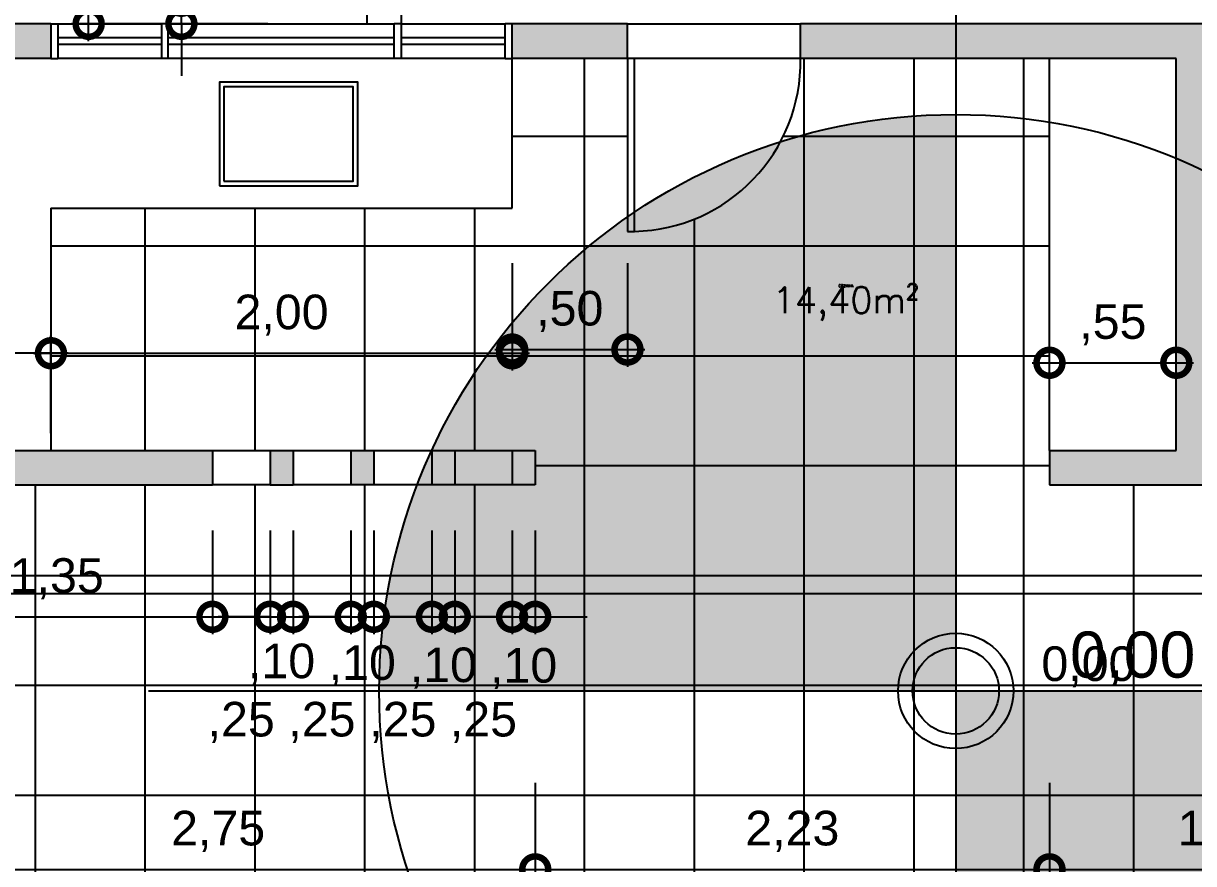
# Model space of a CAD drawing. Header units: metres. Extents: x 6220 to 6377, y 4091 to 4165.
# Drawn here: x 6224.14 to 6229.22, y 4126.87 to 4130.51 of the extents above; entities that cross this region are included whole.
import ezdxf

# ---------------------------------------------------------------- set-up
doc = ezdxf.new("R2010")
doc.units = ezdxf.units.M
doc.header["$LTSCALE"] = 0.05
for name, color, linetype in [('0 @ 0.075', 7, 'Continuous'), ('0 @ 0.1', 7, 'Continuous'), ('0 @ 1', 7, 'Continuous'), ('ALV_CT', 4, 'Continuous'), ('ALV_VS', 2, 'Continuous'), ('FINA', 1, 'Continuous'), ('LAYOUT FIXO', 9, 'Continuous'), ('MÉDIA', 2, 'Continuous'), ('SECÇÃO', 3, 'Continuous'), ('SIMB_01', 1, 'Continuous'), ('SIMB_C3', 253, 'Continuous'), ('TEXTO+COTAS', 8, 'Continuous')]:
    doc.layers.add(name, color=color, linetype=linetype)
doc.layers.add('COTA AZUL', color=5, linetype='Continuous', lineweight=25, true_color=0x0000ff)
doc.styles.add('arial', font='arial.ttf')
doc.styles.add('cota', font='arial.ttf')
doc.styles.add('TEXTO 1', font='romans.shx', dxfattribs={"height": 1.5})
doc.styles.add('TEXTO 2', font='romans.shx', dxfattribs={"height": 2})
doc.dimstyles.new('Info 01 - annot', dxfattribs={"dimtxt": 2, "dimasz": 3, "dimexe": 1, "dimexo": 1, "dimgap": 1, "dimtad": 1, "dimzin": 4, "dimtxsty": 'arial', "dimblk": 'DOTSMALL', "dimcen": 2, "dimdle": 1, "dimclrd": 256, "dimclre": 256, "dimclrt": 1, "dimazin": 2, "dimtfac": 0.09, "dimtmove": 2, "dimatfit": 2, "dimfxl": 5, "dimfxlon": 1, "dimtolj": 1, "dimtzin": 4, "dimlwd": -1, "dimarcsym": 1})

# ---------------------------------------------------------------- blocks, each defined once
blk = doc.blocks.new('_DotSmall')
at = {"color": 0, "linetype": 'ByBlock', "const_width": 0.5}
blk.add_lwpolyline([(-0.0625, 0, 1), (0.0625, 0, 1)], format="xyb", close=True, dxfattribs=at)
blk = doc.blocks.new('*D33')
at = {"layer": 'COTA AZUL', "lineweight": -2, "transparency": 16777216}
for p, q in [((6223.6103, 4128.7371), (6223.6103, 4129.1584)), ((6224.2603, 4128.7371), (6224.2603, 4129.1584))]:
    blk.add_line(p, q, dxfattribs=at)
at = {"layer": 'COTA AZUL', "transparency": 16777216}
blk.add_line((6224.3353, 4129.0834), (6223.5353, 4129.0834), dxfattribs=at)
at = {"layer": 'Defpoints', "color": 0, "transparency": 16777216}
for p in [(6223.6103, 4129.0834), (6223.6103, 4128.6621), (6224.2603, 4128.6621)]:
    blk.add_point(p, dxfattribs=at)
at = {"layer": 'COTA AZUL', "transparency": 16777216, "xscale": 0.225, "yscale": 0.225, "zscale": 0.225, "rotation": 180}
blk.add_blockref('_DotSmall', (6223.6103, 4129.0834), dxfattribs=at)
at = {"layer": 'COTA AZUL', "transparency": 16777216, "xscale": 0.225, "yscale": 0.225, "zscale": 0.225}
blk.add_blockref('_DotSmall', (6224.2603, 4129.0834), dxfattribs=at)
at = {"layer": 'COTA AZUL', "color": 1, "transparency": 16777216, "insert": (6223.9353, 4129.2486), "char_height": 0.15, "attachment_point": 5, "style": 'arial'}
blk.add_mtext('\\A1;,65', dxfattribs=at)
blk = doc.blocks.new('*D34')
at = {"layer": 'COTA AZUL', "lineweight": -2, "transparency": 16777216}
for p, q in [((6224.2603, 4129.4584), (6224.2603, 4129.0084)), ((6226.2603, 4129.4584), (6226.2603, 4129.0084))]:
    blk.add_line(p, q, dxfattribs=at)
at = {"layer": 'COTA AZUL', "transparency": 16777216}
blk.add_line((6224.1853, 4129.0834), (6226.3353, 4129.0834), dxfattribs=at)
at = {"layer": 'Defpoints', "color": 0, "transparency": 16777216}
for p in [(6224.2603, 4129.7121), (6226.2603, 4129.7121), (6226.2603, 4129.0834)]:
    blk.add_point(p, dxfattribs=at)
at = {"layer": 'COTA AZUL', "transparency": 16777216, "xscale": 0.225, "yscale": 0.225, "zscale": 0.225, "rotation": 180}
blk.add_blockref('_DotSmall', (6224.2603, 4129.0834), dxfattribs=at)
at = {"layer": 'COTA AZUL', "transparency": 16777216, "xscale": 0.225, "yscale": 0.225, "zscale": 0.225}
blk.add_blockref('_DotSmall', (6226.2603, 4129.0834), dxfattribs=at)
at = {"layer": 'COTA AZUL', "color": 1, "transparency": 16777216, "insert": (6225.2603, 4129.2486), "char_height": 0.15, "attachment_point": 5, "style": 'arial'}
blk.add_mtext('\\A1;2,00', dxfattribs=at)
blk = doc.blocks.new('*D35')
at = {"layer": 'COTA AZUL', "lineweight": -2, "transparency": 16777216}
for p, q in [((6226.2603, 4129.4744), (6226.2603, 4129.0244)), ((6226.7603, 4129.4744), (6226.7603, 4129.0244))]:
    blk.add_line(p, q, dxfattribs=at)
at = {"layer": 'COTA AZUL', "transparency": 16777216}
blk.add_line((6226.1853, 4129.0994), (6226.8353, 4129.0994), dxfattribs=at)
at = {"layer": 'Defpoints', "color": 0, "transparency": 16777216}
for p in [(6226.2603, 4130.3621), (6226.7603, 4130.3621), (6226.7603, 4129.0994)]:
    blk.add_point(p, dxfattribs=at)
at = {"layer": 'COTA AZUL', "transparency": 16777216, "xscale": 0.225, "yscale": 0.225, "zscale": 0.225, "rotation": 180}
blk.add_blockref('_DotSmall', (6226.2603, 4129.0994), dxfattribs=at)
at = {"layer": 'COTA AZUL', "transparency": 16777216, "xscale": 0.225, "yscale": 0.225, "zscale": 0.225}
blk.add_blockref('_DotSmall', (6226.7603, 4129.0994), dxfattribs=at)
at = {"layer": 'COTA AZUL', "color": 1, "transparency": 16777216, "insert": (6226.5103, 4129.2646), "char_height": 0.15, "attachment_point": 5, "style": 'arial'}
blk.add_mtext('\\A1;,50', dxfattribs=at)
blk = doc.blocks.new('*D36')
at = {"layer": 'COTA AZUL', "lineweight": -2, "transparency": 16777216}
for p, q in [((6228.5903, 4128.7371), (6228.5903, 4129.1171)), ((6229.1403, 4128.7371), (6229.1403, 4129.1171))]:
    blk.add_line(p, q, dxfattribs=at)
at = {"layer": 'COTA AZUL', "transparency": 16777216}
blk.add_line((6228.5153, 4129.0421), (6229.2153, 4129.0421), dxfattribs=at)
at = {"layer": 'Defpoints', "color": 0, "transparency": 16777216}
for p in [(6229.1403, 4129.0421), (6228.5903, 4128.6621), (6229.1403, 4128.6621)]:
    blk.add_point(p, dxfattribs=at)
at = {"layer": 'COTA AZUL', "transparency": 16777216, "xscale": 0.225, "yscale": 0.225, "zscale": 0.225, "rotation": 180}
blk.add_blockref('_DotSmall', (6228.5903, 4129.0421), dxfattribs=at)
at = {"layer": 'COTA AZUL', "transparency": 16777216, "xscale": 0.225, "yscale": 0.225, "zscale": 0.225}
blk.add_blockref('_DotSmall', (6229.1403, 4129.0421), dxfattribs=at)
at = {"layer": 'COTA AZUL', "color": 1, "transparency": 16777216, "insert": (6228.8653, 4129.207), "char_height": 0.15, "attachment_point": 5, "style": 'arial'}
blk.add_mtext('\\A1;,55', dxfattribs=at)
blk = doc.blocks.new('*D40')
at = {"layer": 'COTA AZUL', "lineweight": -2, "transparency": 16777216}
for p, q in [((6223.6103, 4130.9185), (6223.6103, 4131.3685)), ((6229.1403, 4130.9185), (6229.1403, 4131.3685))]:
    blk.add_line(p, q, dxfattribs=at)
at = {"layer": 'COTA AZUL', "transparency": 16777216}
blk.add_line((6223.5353, 4131.2935), (6229.2153, 4131.2935), dxfattribs=at)
at = {"layer": 'Defpoints', "color": 0, "transparency": 16777216}
for p in [(6229.1403, 4131.2935), (6223.6103, 4130.3621), (6229.1403, 4130.3621)]:
    blk.add_point(p, dxfattribs=at)
at = {"layer": 'COTA AZUL', "transparency": 16777216, "xscale": 0.225, "yscale": 0.225, "zscale": 0.225, "rotation": 180}
blk.add_blockref('_DotSmall', (6223.6103, 4131.2935), dxfattribs=at)
at = {"layer": 'COTA AZUL', "transparency": 16777216, "xscale": 0.225, "yscale": 0.225, "zscale": 0.225}
blk.add_blockref('_DotSmall', (6229.1403, 4131.2935), dxfattribs=at)
at = {"layer": 'COTA AZUL', "color": 1, "transparency": 16777216, "insert": (6226.3753, 4131.4586), "char_height": 0.15, "attachment_point": 5, "style": 'arial'}
blk.add_mtext('\\A1;5,53', dxfattribs=at)
blk = doc.blocks.new('*D41')
at = {"layer": 'COTA AZUL', "lineweight": -2, "transparency": 16777216}
for p, q in [((6223.4603, 4136.4806), (6223.4603, 4136.9306)), ((6233.9603, 4136.4806), (6233.9603, 4136.9306))]:
    blk.add_line(p, q, dxfattribs=at)
at = {"layer": 'COTA AZUL', "transparency": 16777216}
blk.add_line((6223.3853, 4136.8556), (6234.0353, 4136.8556), dxfattribs=at)
at = {"layer": 'Defpoints', "color": 0, "transparency": 16777216}
for p in [(6233.9603, 4136.8556), (6223.4603, 4130.5121), (6233.9603, 4126.9121)]:
    blk.add_point(p, dxfattribs=at)
at = {"layer": 'COTA AZUL', "transparency": 16777216, "xscale": 0.225, "yscale": 0.225, "zscale": 0.225, "rotation": 180}
blk.add_blockref('_DotSmall', (6223.4603, 4136.8556), dxfattribs=at)
at = {"layer": 'COTA AZUL', "transparency": 16777216, "xscale": 0.225, "yscale": 0.225, "zscale": 0.225}
blk.add_blockref('_DotSmall', (6233.9603, 4136.8556), dxfattribs=at)
at = {"layer": 'COTA AZUL', "color": 1, "transparency": 16777216, "insert": (6228.7103, 4137.0207), "char_height": 0.15, "attachment_point": 5, "style": 'arial'}
blk.add_mtext('\\A1;10,50', dxfattribs=at)
blk = doc.blocks.new('*D43')
at = {"layer": 'COTA AZUL', "lineweight": -2, "transparency": 16777216}
for p, q in [((6229.2903, 4130.9185), (6229.2903, 4131.3685)), ((6231.3603, 4130.9185), (6231.3603, 4131.3685))]:
    blk.add_line(p, q, dxfattribs=at)
at = {"layer": 'COTA AZUL', "transparency": 16777216}
blk.add_line((6229.2153, 4131.2935), (6231.4353, 4131.2935), dxfattribs=at)
at = {"layer": 'Defpoints', "color": 0, "transparency": 16777216}
for p in [(6231.3603, 4131.2935), (6229.2903, 4130.3621), (6231.3603, 4130.3621)]:
    blk.add_point(p, dxfattribs=at)
at = {"layer": 'COTA AZUL', "transparency": 16777216, "xscale": 0.225, "yscale": 0.225, "zscale": 0.225, "rotation": 180}
blk.add_blockref('_DotSmall', (6229.2903, 4131.2935), dxfattribs=at)
at = {"layer": 'COTA AZUL', "transparency": 16777216, "xscale": 0.225, "yscale": 0.225, "zscale": 0.225}
blk.add_blockref('_DotSmall', (6231.3603, 4131.2935), dxfattribs=at)
at = {"layer": 'COTA AZUL', "color": 1, "transparency": 16777216, "insert": (6230.3253, 4131.4586), "char_height": 0.15, "attachment_point": 5, "style": 'arial'}
blk.add_mtext('\\A1;2,07', dxfattribs=at)
blk = doc.blocks.new('*D47')
at = {"layer": 'COTA AZUL', "transparency": 16777216}
blk.add_line((6224.4238, 4130.4371), (6224.4238, 4135.3908), dxfattribs=at)
at = {"layer": 'COTA AZUL', "lineweight": -2, "transparency": 16777216}
for p, q in [((6224.7988, 4135.3158), (6224.3488, 4135.3158)), ((6224.7988, 4130.5121), (6224.3488, 4130.5121))]:
    blk.add_line(p, q, dxfattribs=at)
at = {"layer": 'Defpoints', "color": 0, "transparency": 16777216}
for p in [(6224.4238, 4135.3158), (6225.6603, 4135.3158), (6225.6303, 4130.5121)]:
    blk.add_point(p, dxfattribs=at)
at = {"layer": 'COTA AZUL', "transparency": 16777216, "xscale": 0.225, "yscale": 0.225, "zscale": 0.225}
for p, rotation in [((6224.4238, 4135.3158), 90), ((6224.4238, 4130.5121), 270)]:
    blk.add_blockref('_DotSmall', p, dxfattribs=dict(at, rotation=rotation))
at = {"layer": 'COTA AZUL', "color": 1, "transparency": 16777216, "insert": (6224.2587, 4132.9139), "char_height": 0.15, "attachment_point": 5, "rotation": 90, "style": 'arial'}
blk.add_mtext('\\A1;4,80', dxfattribs=at)
blk = doc.blocks.new('*D48')
at = {"layer": 'COTA AZUL', "transparency": 16777216}
for p, q in [((6224.8259, 4130.6121), (6224.8259, 4130.8371)), ((6224.8259, 4130.5121), (6224.8259, 4130.6121)), ((6224.8259, 4130.5121), (6224.8259, 4130.2871))]:
    blk.add_line(p, q, dxfattribs=at)
at = {"layer": 'COTA AZUL', "lineweight": -2, "transparency": 16777216}
for p, q in [((6225.2009, 4130.6121), (6224.7509, 4130.6121)), ((6225.2009, 4130.5121), (6224.7509, 4130.5121))]:
    blk.add_line(p, q, dxfattribs=at)
at = {"layer": 'Defpoints', "color": 0, "transparency": 16777216}
for p in [(6224.8259, 4130.6121), (6225.6303, 4130.6121), (6225.6303, 4130.5121)]:
    blk.add_point(p, dxfattribs=at)
at = {"layer": 'COTA AZUL', "transparency": 16777216, "xscale": 0.225, "yscale": 0.225, "zscale": 0.225}
for p, rotation in [((6224.8259, 4130.6121), 270), ((6224.8259, 4130.5121), 90)]:
    blk.add_blockref('_DotSmall', p, dxfattribs=dict(at, rotation=rotation))
at = {"layer": 'COTA AZUL', "color": 1, "transparency": 16777216, "insert": (6224.7063, 4130.7185), "char_height": 0.15, "attachment_point": 5, "rotation": 90, "style": 'arial'}
blk.add_mtext('\\A1;,10', dxfattribs=at)
blk = doc.blocks.new('*D55')
at = {"layer": 'COTA AZUL', "transparency": 16777216}
blk.add_line((6231.7045, 4133.8908), (6231.7045, 4130.4371), dxfattribs=at)
at = {"layer": 'COTA AZUL', "lineweight": -2, "transparency": 16777216}
for p, q in [((6231.3295, 4133.8158), (6231.7795, 4133.8158)), ((6231.3295, 4130.5121), (6231.7795, 4130.5121))]:
    blk.add_line(p, q, dxfattribs=at)
at = {"layer": 'Defpoints', "color": 0, "transparency": 16777216}
for p in [(6228.76, 4133.8158), (6228.7303, 4130.5121), (6231.7045, 4130.5121)]:
    blk.add_point(p, dxfattribs=at)
at = {"layer": 'COTA AZUL', "transparency": 16777216, "xscale": 0.225, "yscale": 0.225, "zscale": 0.225}
for p, rotation in [((6231.7045, 4133.8158), 90), ((6231.7045, 4130.5121), 270)]:
    blk.add_blockref('_DotSmall', p, dxfattribs=dict(at, rotation=rotation))
at = {"layer": 'COTA AZUL', "color": 1, "transparency": 16777216, "insert": (6231.5394, 4132.1639), "char_height": 0.15, "attachment_point": 5, "rotation": 90, "style": 'arial'}
blk.add_mtext('\\A1;3,30', dxfattribs=at)
blk = doc.blocks.new('*D68')
at = {"layer": 'COTA AZUL', "lineweight": -2, "transparency": 16777216}
for p, q in [((6223.6103, 4128.3153), (6223.6103, 4127.8653)), ((6224.9603, 4128.3153), (6224.9603, 4127.8653))]:
    blk.add_line(p, q, dxfattribs=at)
at = {"layer": 'COTA AZUL', "transparency": 16777216}
blk.add_line((6223.5353, 4127.9403), (6225.0353, 4127.9403), dxfattribs=at)
at = {"layer": 'Defpoints', "color": 0, "transparency": 16777216}
for p in [(6223.6103, 4128.5121), (6224.9603, 4128.5121), (6224.9603, 4127.9403)]:
    blk.add_point(p, dxfattribs=at)
at = {"layer": 'COTA AZUL', "transparency": 16777216, "xscale": 0.225, "yscale": 0.225, "zscale": 0.225, "rotation": 180}
blk.add_blockref('_DotSmall', (6223.6103, 4127.9403), dxfattribs=at)
at = {"layer": 'COTA AZUL', "transparency": 16777216, "xscale": 0.225, "yscale": 0.225, "zscale": 0.225}
blk.add_blockref('_DotSmall', (6224.9603, 4127.9403), dxfattribs=at)
at = {"layer": 'COTA AZUL', "color": 1, "transparency": 16777216, "insert": (6224.2853, 4128.1055), "char_height": 0.15, "attachment_point": 5, "style": 'arial'}
blk.add_mtext('\\A1;1,35', dxfattribs=at)
blk = doc.blocks.new('*D69')
at = {"layer": 'COTA AZUL', "lineweight": -2, "transparency": 16777216}
for p, q in [((6224.9603, 4128.3153), (6224.9603, 4127.8653)), ((6225.2103, 4128.3153), (6225.2103, 4127.8653))]:
    blk.add_line(p, q, dxfattribs=at)
at = {"layer": 'COTA AZUL', "transparency": 16777216}
blk.add_line((6224.8853, 4127.9403), (6225.2853, 4127.9403), dxfattribs=at)
at = {"layer": 'Defpoints', "color": 0, "transparency": 16777216}
for p in [(6224.9603, 4128.5121), (6225.2103, 4128.5121), (6225.2103, 4127.9403)]:
    blk.add_point(p, dxfattribs=at)
at = {"layer": 'COTA AZUL', "transparency": 16777216, "xscale": 0.225, "yscale": 0.225, "zscale": 0.225, "rotation": 180}
blk.add_blockref('_DotSmall', (6224.9603, 4127.9403), dxfattribs=at)
at = {"layer": 'COTA AZUL', "transparency": 16777216, "xscale": 0.225, "yscale": 0.225, "zscale": 0.225}
blk.add_blockref('_DotSmall', (6225.2103, 4127.9403), dxfattribs=at)
at = {"layer": 'COTA AZUL', "color": 1, "transparency": 16777216, "insert": (6225.0853, 4127.4824), "char_height": 0.15, "attachment_point": 5, "style": 'arial'}
blk.add_mtext('\\A1;,25', dxfattribs=at)
blk = doc.blocks.new('*D70')
at = {"layer": 'COTA AZUL', "lineweight": -2, "transparency": 16777216}
for p, q in [((6225.2103, 4128.3153), (6225.2103, 4127.8653)), ((6225.3103, 4128.3153), (6225.3103, 4127.8653))]:
    blk.add_line(p, q, dxfattribs=at)
at = {"layer": 'COTA AZUL', "transparency": 16777216}
for p, q in [((6225.2103, 4127.9403), (6224.9853, 4127.9403)), ((6225.2103, 4127.9403), (6225.3103, 4127.9403)), ((6225.3103, 4127.9403), (6225.5353, 4127.9403))]:
    blk.add_line(p, q, dxfattribs=at)
at = {"layer": 'Defpoints', "color": 0, "transparency": 16777216}
for p in [(6225.2103, 4128.5121), (6225.3103, 4128.5121), (6225.3103, 4127.9403)]:
    blk.add_point(p, dxfattribs=at)
at = {"layer": 'COTA AZUL', "transparency": 16777216, "xscale": 0.225, "yscale": 0.225, "zscale": 0.225}
blk.add_blockref('_DotSmall', (6225.2103, 4127.9403), dxfattribs=at)
at = {"layer": 'COTA AZUL', "transparency": 16777216, "xscale": 0.225, "yscale": 0.225, "zscale": 0.225, "rotation": 180}
blk.add_blockref('_DotSmall', (6225.3103, 4127.9403), dxfattribs=at)
at = {"layer": 'COTA AZUL', "color": 1, "transparency": 16777216, "insert": (6225.2603, 4127.735), "char_height": 0.15, "attachment_point": 5, "style": 'arial'}
blk.add_mtext('\\A1;,10', dxfattribs=at)
blk = doc.blocks.new('*D71')
at = {"layer": 'COTA AZUL', "lineweight": -2, "transparency": 16777216}
for p, q in [((6225.3103, 4128.3153), (6225.3103, 4127.8653)), ((6225.5603, 4128.3153), (6225.5603, 4127.8653))]:
    blk.add_line(p, q, dxfattribs=at)
at = {"layer": 'COTA AZUL', "transparency": 16777216}
blk.add_line((6225.2353, 4127.9403), (6225.6353, 4127.9403), dxfattribs=at)
at = {"layer": 'Defpoints', "color": 0, "transparency": 16777216}
for p in [(6225.3103, 4128.5121), (6225.5603, 4128.5121), (6225.5603, 4127.9403)]:
    blk.add_point(p, dxfattribs=at)
at = {"layer": 'COTA AZUL', "transparency": 16777216, "xscale": 0.225, "yscale": 0.225, "zscale": 0.225, "rotation": 180}
blk.add_blockref('_DotSmall', (6225.3103, 4127.9403), dxfattribs=at)
at = {"layer": 'COTA AZUL', "transparency": 16777216, "xscale": 0.225, "yscale": 0.225, "zscale": 0.225}
blk.add_blockref('_DotSmall', (6225.5603, 4127.9403), dxfattribs=at)
at = {"layer": 'COTA AZUL', "color": 1, "transparency": 16777216, "insert": (6225.4353, 4127.4824), "char_height": 0.15, "attachment_point": 5, "style": 'arial'}
blk.add_mtext('\\A1;,25', dxfattribs=at)
blk = doc.blocks.new('*D72')
at = {"layer": 'COTA AZUL', "lineweight": -2, "transparency": 16777216}
for p, q in [((6225.5603, 4128.3153), (6225.5603, 4127.8653)), ((6225.6603, 4128.3153), (6225.6603, 4127.8653))]:
    blk.add_line(p, q, dxfattribs=at)
at = {"layer": 'COTA AZUL', "transparency": 16777216}
for p, q in [((6225.5603, 4127.9403), (6225.3353, 4127.9403)), ((6225.5603, 4127.9403), (6225.6603, 4127.9403)), ((6225.6603, 4127.9403), (6225.8853, 4127.9403))]:
    blk.add_line(p, q, dxfattribs=at)
at = {"layer": 'Defpoints', "color": 0, "transparency": 16777216}
for p in [(6225.5603, 4128.5121), (6225.6603, 4128.5121), (6225.6603, 4127.9403)]:
    blk.add_point(p, dxfattribs=at)
at = {"layer": 'COTA AZUL', "transparency": 16777216, "xscale": 0.225, "yscale": 0.225, "zscale": 0.225}
blk.add_blockref('_DotSmall', (6225.5603, 4127.9403), dxfattribs=at)
at = {"layer": 'COTA AZUL', "transparency": 16777216, "xscale": 0.225, "yscale": 0.225, "zscale": 0.225, "rotation": 180}
blk.add_blockref('_DotSmall', (6225.6603, 4127.9403), dxfattribs=at)
at = {"layer": 'COTA AZUL', "color": 1, "transparency": 16777216, "insert": (6225.6103, 4127.7278), "char_height": 0.15, "attachment_point": 5, "style": 'arial'}
blk.add_mtext('\\A1;,10', dxfattribs=at)
blk = doc.blocks.new('*D73')
at = {"layer": 'COTA AZUL', "lineweight": -2, "transparency": 16777216}
for p, q in [((6225.6603, 4128.3153), (6225.6603, 4127.8653)), ((6225.9122, 4128.3153), (6225.9122, 4127.8653))]:
    blk.add_line(p, q, dxfattribs=at)
at = {"layer": 'COTA AZUL', "transparency": 16777216}
blk.add_line((6225.5853, 4127.9403), (6225.9872, 4127.9403), dxfattribs=at)
at = {"layer": 'Defpoints', "color": 0, "transparency": 16777216}
for p in [(6225.6603, 4128.5121), (6225.9122, 4128.5121), (6225.9122, 4127.9403)]:
    blk.add_point(p, dxfattribs=at)
at = {"layer": 'COTA AZUL', "transparency": 16777216, "xscale": 0.225, "yscale": 0.225, "zscale": 0.225, "rotation": 180}
blk.add_blockref('_DotSmall', (6225.6603, 4127.9403), dxfattribs=at)
at = {"layer": 'COTA AZUL', "transparency": 16777216, "xscale": 0.225, "yscale": 0.225, "zscale": 0.225}
blk.add_blockref('_DotSmall', (6225.9122, 4127.9403), dxfattribs=at)
at = {"layer": 'COTA AZUL', "color": 1, "transparency": 16777216, "insert": (6225.7863, 4127.4824), "char_height": 0.15, "attachment_point": 5, "style": 'arial'}
blk.add_mtext('\\A1;,25', dxfattribs=at)
blk = doc.blocks.new('*D74')
at = {"layer": 'COTA AZUL', "lineweight": -2, "transparency": 16777216}
for p, q in [((6225.9122, 4128.3153), (6225.9122, 4127.8653)), ((6226.0115, 4128.3153), (6226.0115, 4127.8653))]:
    blk.add_line(p, q, dxfattribs=at)
at = {"layer": 'COTA AZUL', "transparency": 16777216}
for p, q in [((6225.9122, 4127.9403), (6225.6872, 4127.9403)), ((6225.9122, 4127.9403), (6226.0115, 4127.9403)), ((6226.0115, 4127.9403), (6226.2365, 4127.9403))]:
    blk.add_line(p, q, dxfattribs=at)
at = {"layer": 'Defpoints', "color": 0, "transparency": 16777216}
for p in [(6225.9122, 4128.5121), (6226.0115, 4128.5121), (6226.0115, 4127.9403)]:
    blk.add_point(p, dxfattribs=at)
at = {"layer": 'COTA AZUL', "transparency": 16777216, "xscale": 0.225, "yscale": 0.225, "zscale": 0.225}
blk.add_blockref('_DotSmall', (6225.9122, 4127.9403), dxfattribs=at)
at = {"layer": 'COTA AZUL', "transparency": 16777216, "xscale": 0.225, "yscale": 0.225, "zscale": 0.225, "rotation": 180}
blk.add_blockref('_DotSmall', (6226.0115, 4127.9403), dxfattribs=at)
at = {"layer": 'COTA AZUL', "color": 1, "transparency": 16777216, "insert": (6225.9619, 4127.7182), "char_height": 0.15, "attachment_point": 5, "style": 'arial'}
blk.add_mtext('\\A1;,10', dxfattribs=at)
blk = doc.blocks.new('*D75')
at = {"layer": 'COTA AZUL', "lineweight": -2, "transparency": 16777216}
for p, q in [((6226.0115, 4128.3153), (6226.0115, 4127.8653)), ((6226.2598, 4128.3153), (6226.2598, 4127.8653))]:
    blk.add_line(p, q, dxfattribs=at)
at = {"layer": 'COTA AZUL', "transparency": 16777216}
blk.add_line((6225.9365, 4127.9403), (6226.3348, 4127.9403), dxfattribs=at)
at = {"layer": 'Defpoints', "color": 0, "transparency": 16777216}
for p in [(6226.0115, 4128.5121), (6226.2598, 4128.5121), (6226.2598, 4127.9403)]:
    blk.add_point(p, dxfattribs=at)
at = {"layer": 'COTA AZUL', "transparency": 16777216, "xscale": 0.225, "yscale": 0.225, "zscale": 0.225, "rotation": 180}
blk.add_blockref('_DotSmall', (6226.0115, 4127.9403), dxfattribs=at)
at = {"layer": 'COTA AZUL', "transparency": 16777216, "xscale": 0.225, "yscale": 0.225, "zscale": 0.225}
blk.add_blockref('_DotSmall', (6226.2598, 4127.9403), dxfattribs=at)
at = {"layer": 'COTA AZUL', "color": 1, "transparency": 16777216, "insert": (6226.1357, 4127.4824), "char_height": 0.15, "attachment_point": 5, "style": 'arial'}
blk.add_mtext('\\A1;,25', dxfattribs=at)
blk = doc.blocks.new('*D76')
at = {"layer": 'COTA AZUL', "lineweight": -2, "transparency": 16777216}
for p, q in [((6226.2598, 4128.3153), (6226.2598, 4127.8653)), ((6226.3603, 4128.3153), (6226.3603, 4127.8653))]:
    blk.add_line(p, q, dxfattribs=at)
at = {"layer": 'COTA AZUL', "transparency": 16777216}
for p, q in [((6226.2598, 4127.9403), (6226.0348, 4127.9403)), ((6226.2598, 4127.9403), (6226.3603, 4127.9403)), ((6226.3603, 4127.9403), (6226.5853, 4127.9403))]:
    blk.add_line(p, q, dxfattribs=at)
at = {"layer": 'Defpoints', "color": 0, "transparency": 16777216}
for p in [(6226.2598, 4128.5121), (6226.3603, 4128.5121), (6226.3603, 4127.9403)]:
    blk.add_point(p, dxfattribs=at)
at = {"layer": 'COTA AZUL', "transparency": 16777216, "xscale": 0.225, "yscale": 0.225, "zscale": 0.225}
blk.add_blockref('_DotSmall', (6226.2598, 4127.9403), dxfattribs=at)
at = {"layer": 'COTA AZUL', "transparency": 16777216, "xscale": 0.225, "yscale": 0.225, "zscale": 0.225, "rotation": 180}
blk.add_blockref('_DotSmall', (6226.3603, 4127.9403), dxfattribs=at)
at = {"layer": 'COTA AZUL', "color": 1, "transparency": 16777216, "insert": (6226.31, 4127.7158), "char_height": 0.15, "attachment_point": 5, "style": 'arial'}
blk.add_mtext('\\A1;,10', dxfattribs=at)
blk = doc.blocks.new('*D77')
at = {"layer": 'COTA AZUL', "lineweight": -2, "transparency": 16777216}
for p, q in [((6223.6103, 4127.2198), (6223.6103, 4126.7698)), ((6226.3603, 4127.2198), (6226.3603, 4126.7698))]:
    blk.add_line(p, q, dxfattribs=at)
at = {"layer": 'COTA AZUL', "transparency": 16777216}
blk.add_line((6223.5353, 4126.8448), (6226.4353, 4126.8448), dxfattribs=at)
at = {"layer": 'Defpoints', "color": 0, "transparency": 16777216}
for p in [(6223.6103, 4128.5121), (6226.3603, 4128.5121), (6226.3603, 4126.8448)]:
    blk.add_point(p, dxfattribs=at)
at = {"layer": 'COTA AZUL', "transparency": 16777216, "xscale": 0.225, "yscale": 0.225, "zscale": 0.225, "rotation": 180}
blk.add_blockref('_DotSmall', (6223.6103, 4126.8448), dxfattribs=at)
at = {"layer": 'COTA AZUL', "transparency": 16777216, "xscale": 0.225, "yscale": 0.225, "zscale": 0.225}
blk.add_blockref('_DotSmall', (6226.3603, 4126.8448), dxfattribs=at)
at = {"layer": 'COTA AZUL', "color": 1, "transparency": 16777216, "insert": (6224.9853, 4127.0099), "char_height": 0.15, "attachment_point": 5, "style": 'arial'}
blk.add_mtext('\\A1;2,75', dxfattribs=at)
blk = doc.blocks.new('*D78')
at = {"layer": 'COTA AZUL', "lineweight": -2, "transparency": 16777216}
for p, q in [((6226.3603, 4127.2198), (6226.3603, 4126.7698)), ((6228.5903, 4127.2198), (6228.5903, 4126.7698))]:
    blk.add_line(p, q, dxfattribs=at)
at = {"layer": 'COTA AZUL', "transparency": 16777216}
blk.add_line((6226.2853, 4126.8448), (6228.6653, 4126.8448), dxfattribs=at)
at = {"layer": 'Defpoints', "color": 0, "transparency": 16777216}
for p in [(6226.3603, 4128.5121), (6228.5903, 4128.5121), (6228.5903, 4126.8448)]:
    blk.add_point(p, dxfattribs=at)
at = {"layer": 'COTA AZUL', "transparency": 16777216, "xscale": 0.225, "yscale": 0.225, "zscale": 0.225, "rotation": 180}
blk.add_blockref('_DotSmall', (6226.3603, 4126.8448), dxfattribs=at)
at = {"layer": 'COTA AZUL', "transparency": 16777216, "xscale": 0.225, "yscale": 0.225, "zscale": 0.225}
blk.add_blockref('_DotSmall', (6228.5903, 4126.8448), dxfattribs=at)
at = {"layer": 'COTA AZUL', "color": 1, "transparency": 16777216, "insert": (6227.4753, 4127.0099), "char_height": 0.15, "attachment_point": 5, "style": 'arial'}
blk.add_mtext('\\A1;2,23', dxfattribs=at)
blk = doc.blocks.new('*D79')
at = {"layer": 'COTA AZUL', "lineweight": -2, "transparency": 16777216}
for p, q in [((6228.5903, 4127.2198), (6228.5903, 4126.7698)), ((6230.1103, 4127.2198), (6230.1103, 4126.7698))]:
    blk.add_line(p, q, dxfattribs=at)
at = {"layer": 'COTA AZUL', "transparency": 16777216}
blk.add_line((6228.5153, 4126.8448), (6230.1853, 4126.8448), dxfattribs=at)
at = {"layer": 'Defpoints', "color": 0, "transparency": 16777216}
for p in [(6228.5903, 4128.5121), (6230.1103, 4128.5121), (6230.1103, 4126.8448)]:
    blk.add_point(p, dxfattribs=at)
at = {"layer": 'COTA AZUL', "transparency": 16777216, "xscale": 0.225, "yscale": 0.225, "zscale": 0.225, "rotation": 180}
blk.add_blockref('_DotSmall', (6228.5903, 4126.8448), dxfattribs=at)
at = {"layer": 'COTA AZUL', "transparency": 16777216, "xscale": 0.225, "yscale": 0.225, "zscale": 0.225}
blk.add_blockref('_DotSmall', (6230.1103, 4126.8448), dxfattribs=at)
at = {"layer": 'COTA AZUL', "color": 1, "transparency": 16777216, "insert": (6229.3503, 4127.0099), "char_height": 0.15, "attachment_point": 5, "style": 'arial'}
blk.add_mtext('\\A1;1,52', dxfattribs=at)
blk = doc.blocks.new('*U160')
at = {"layer": 'SIMB_C3', "transparency": 33554587}
h = blk.add_hatch(color=256, dxfattribs=at)
h.dxf.hatch_style = 1
h.paths.add_polyline_path([(0, 2.5, 0.414214), (-2.5, 0), (0, 0)])
h.paths.add_polyline_path([(2.5, 0), (0, 0), (0, -2.5, 0.414214)])
at = {"layer": 'SIMB_01'}
for p, q in [((0, 3.5), (0, -3.5)), ((-3.5, 0), (12.1125, 0))]:
    blk.add_line(p, q, dxfattribs=at)
blk.add_circle((0, 0), 2.5, dxfattribs=at)
at = {"layer": 'SIMB_01', "style": 'cota'}
blk.add_attdef('00,00', (4.9551, 0.5764), '', height=2, dxfattribs=at)
blk = doc.blocks.new('*U427')
at = {"layer": '0 @ 0.075', "xscale": 0.075, "yscale": 0.075, "zscale": 0.075}
blk.add_blockref('*U160', (6228.1837, 4127.6188), dxfattribs=at).add_auto_attribs({'00,00': '0,00'})
at = {"layer": '0 @ 0.1', "xscale": 0.1, "yscale": 0.1, "zscale": 0.1}
blk.add_blockref('*U160', (6228.1837, 4127.6188), dxfattribs=at).add_auto_attribs({'00,00': '0,00'})
at = {"layer": '0 @ 1'}
blk.add_blockref('*U160', (6228.1837, 4127.6188), dxfattribs=at)

msp = doc.modelspace()

# ---------------------------------------------------------------- hatches: boundary and pattern name
at = {"layer": 'TEXTO+COTAS', "transparency": 33554587}
h = msp.add_hatch(color=256, dxfattribs=at)
h.dxf.hatch_style = 1
h.paths.add_polyline_path([(6233.9603, 4130.5121), (6227.5103, 4130.5121), (6227.5103, 4130.3621), (6229.1403, 4130.3621), (6229.1403, 4128.6621), (6228.5903, 4128.6621), (6228.5903, 4128.5121), (6230.1103, 4128.5121), (6230.1103, 4128.6621), (6229.2903, 4128.6621), (6229.2903, 4130.3621), (6230.8603, 4130.3621), (6231.3603, 4130.3621), (6231.3603, 4130.1621), (6231.4203, 4130.1621), (6231.4203, 4129.4621), (6231.5103, 4129.4621), (6231.5103, 4130.3621), (6233.8103, 4130.3621), (6233.8103, 4128.6621), (6233.0103, 4128.6621), (6233.0103, 4128.6021), (6232.7603, 4128.6021), (6232.3103, 4128.6021), (6232.3103, 4128.5121), (6233.8103, 4128.5121), (6233.8103, 4125.2621), (6231.0103, 4125.2621), (6231.0103, 4127.8121), (6230.8603, 4127.8121), (6230.8603, 4125.2621), (6230.7603, 4125.2621), (6230.7603, 4125.1121), (6233.9603, 4125.1121)])
h.paths.add_polyline_path([(6233.8703, 4129.3121), (6233.8703, 4129.8621), (6233.9003, 4129.8621), (6233.9003, 4129.3121)], flags=16)
h.paths.add_polyline_path([(6224.2603, 4130.5121), (6223.4603, 4130.5121), (6223.4603, 4127.6621), (6223.6103, 4127.6621), (6223.6103, 4128.5121), (6224.9603, 4128.5121), (6224.9603, 4128.6621), (6223.6103, 4128.6621), (6223.6103, 4130.3621), (6224.2603, 4130.3621)])
h.paths.add_polyline_path([(6226.7603, 4130.5121), (6226.2603, 4130.5121), (6226.2603, 4130.3621), (6226.7603, 4130.3621)])
h.paths.add_polyline_path([(6223.6103, 4126.1621), (6223.4603, 4126.1621), (6223.4603, 4125.1121), (6225.5503, 4125.1121), (6225.5503, 4125.2621), (6225.5503, 4126.1621), (6225.4003, 4126.1621), (6225.4003, 4125.2621), (6223.6103, 4125.2621)])
h = msp.add_hatch(color=256, dxfattribs=at)
h.dxf.hatch_style = 1
h.paths.add_polyline_path([(6224.2603, 4130.5121), (6223.4603, 4130.5121), (6223.4603, 4127.6621), (6223.6103, 4127.6621), (6223.6103, 4128.5121), (6224.9603, 4128.5121), (6224.9603, 4128.6621), (6223.6103, 4128.6621), (6223.6103, 4130.3621), (6224.2603, 4130.3621)])
h.paths.add_polyline_path([(6226.7603, 4130.5121), (6226.2603, 4130.5121), (6226.2603, 4130.3621), (6226.7603, 4130.3621)])
h.paths.add_polyline_path([(6225.5503, 4125.2621), (6225.5503, 4126.1621), (6225.4003, 4126.1621), (6225.4003, 4125.2621), (6223.6103, 4125.2621), (6223.6103, 4126.1621), (6223.4603, 4126.1621), (6223.4603, 4125.1121), (6225.5503, 4125.1121)])
h.paths.add_polyline_path([(6229.9603, 4125.2621), (6228.8103, 4125.2621), (6228.8103, 4125.1121), (6229.9603, 4125.1121)])
h.paths.add_polyline_path([(6231.6103, 4128.6621), (6231.5103, 4128.6621), (6231.5103, 4128.7621), (6231.3603, 4128.7621), (6231.3603, 4128.6621), (6230.8603, 4128.6621), (6230.7603, 4128.6621), (6230.7603, 4128.5121), (6230.8603, 4128.5121), (6230.8603, 4128.4121), (6231.0103, 4128.4121), (6231.0103, 4128.5121), (6231.6103, 4128.5121)], flags=17)
h.paths.add_polyline_path([(6233.8103, 4128.4121), (6233.9603, 4128.4121), (6233.9603, 4130.5121), (6227.5103, 4130.5121), (6227.5103, 4130.3621), (6229.1403, 4130.3621), (6229.1403, 4128.6621), (6228.5903, 4128.6621), (6228.5903, 4128.5121), (6230.1103, 4128.5121), (6230.1103, 4128.6621), (6229.2903, 4128.6621), (6229.2903, 4130.3621), (6230.8603, 4130.3621), (6231.3603, 4130.3621), (6231.3603, 4130.1621), (6231.4203, 4130.1621), (6231.4203, 4129.4621), (6231.5103, 4129.4621), (6231.5103, 4130.3621), (6233.8103, 4130.3621), (6233.8103, 4128.6621), (6233.0103, 4128.6621), (6233.0103, 4128.6021), (6232.7603, 4128.6021), (6232.3103, 4128.6021), (6232.3103, 4128.5121), (6233.8103, 4128.5121)])
at = {"layer": 'TEXTO+COTAS', "transparency": 33554513}
h = msp.add_hatch(dxfattribs=at)
h.set_pattern_fill('NET', color=256, scale=0.15)
h.set_pattern_definition([(0, (6230.86027, 4125.2621), (0, 0.47625), []), (90, (6230.86027, 4125.2621), (-0.47625, 3e-17), [])])
h.paths.add_polyline_path([(6226.3603, 4128.5121), (6226.2598, 4128.5121), (6226.0115, 4128.5121), (6225.9122, 4128.5121), (6225.6603, 4128.5121), (6225.5603, 4128.5121), (6225.3103, 4128.5121), (6225.2103, 4128.5121), (6224.9603, 4128.5121), (6223.6103, 4128.5121), (6223.6103, 4127.6621), (6223.6103, 4127.6321), (6223.6103, 4127.1821), (6223.6103, 4127.1521), (6223.6103, 4126.1921), (6223.6103, 4126.1621), (6223.6103, 4125.2621), (6225.4003, 4125.2621), (6225.4003, 4126.1621), (6225.5503, 4126.1621), (6225.5503, 4125.2621), (6225.5803, 4125.2621), (6226.0303, 4125.2621), (6226.0603, 4125.2621), (6227.4103, 4125.2621), (6227.4403, 4125.2621), (6228.7803, 4125.2621), (6228.8103, 4125.2621), (6229.9603, 4125.2621, -0.411495), (6230.7303, 4126.0619), (6230.7603, 4126.0621), (6230.7603, 4125.2621), (6230.8603, 4125.2621), (6230.8603, 4127.8121), (6230.8603, 4128.4121), (6230.8603, 4128.5121), (6230.7603, 4128.5121), (6230.1103, 4128.5121), (6228.5903, 4128.5121), (6228.5903, 4128.6621), (6228.5903, 4130.3621), (6227.5103, 4130.3621, -0.414214), (6226.7903, 4129.6121), (6226.7603, 4129.6121), (6226.7603, 4130.3621), (6226.2603, 4130.3621), (6226.2603, 4129.7121), (6224.2603, 4129.7121), (6224.2603, 4128.6621), (6224.9603, 4128.6621), (6225.2103, 4128.6621), (6225.3103, 4128.6621), (6225.5603, 4128.6621), (6225.6603, 4128.6621), (6225.9122, 4128.6621), (6226.0115, 4128.6621), (6226.2598, 4128.6621), (6226.3603, 4128.6621)])
at = {"layer": 'TEXTO+COTAS', "transparency": 33554587}
h = msp.add_hatch(color=256, dxfattribs=at)
h.dxf.hatch_style = 1
h.paths.add_polyline_path([(6225.3103, 4128.6621), (6225.2103, 4128.6621), (6225.2103, 4128.5121), (6225.3103, 4128.5121)])
h = msp.add_hatch(color=256, dxfattribs=at)
h.dxf.hatch_style = 1
h.paths.add_polyline_path([(6225.6603, 4128.6621), (6225.5603, 4128.6621), (6225.5603, 4128.5121), (6225.6603, 4128.5121)])
h = msp.add_hatch(color=256, dxfattribs=at)
h.dxf.hatch_style = 1
h.paths.add_polyline_path([(6226.0122, 4128.6621), (6225.9122, 4128.6621), (6225.9122, 4128.5121), (6226.0122, 4128.5121)])
h = msp.add_hatch(color=256, dxfattribs=at)
h.dxf.hatch_style = 1
h.paths.add_polyline_path([(6226.3598, 4128.6621), (6226.2598, 4128.6621), (6226.2598, 4128.5121), (6226.3598, 4128.5121)])

# ---------------------------------------------------------------- linework, layer by layer
at = {"layer": 'ALV_CT'}
for p, q in [((6224.2603, 4130.5121), (6224.2603, 4130.3621)), ((6226.2603, 4130.3621), (6226.2603, 4130.5121)), ((6226.7603, 4130.3621), (6226.7603, 4130.5121)), ((6227.5103, 4130.3621), (6227.5103, 4130.5121)), ((6224.2603, 4130.3621), (6223.6103, 4130.3621)), ((6226.7603, 4130.3621), (6226.2603, 4130.3621)), ((6229.1403, 4130.3621), (6227.5103, 4130.3621)), ((6229.1403, 4128.6621), (6229.1403, 4130.3621)), ((6223.6103, 4128.6621), (6224.9603, 4128.6621)), ((6224.9603, 4128.6621), (6224.9603, 4128.5121)), ((6225.2103, 4128.6621), (6225.2103, 4128.5121)), ((6225.2103, 4128.6621), (6225.3103, 4128.6621)), ((6225.3103, 4128.6621), (6225.3103, 4128.5121)), ((6225.5603, 4128.6621), (6225.5603, 4128.5121)), ((6225.5603, 4128.6621), (6225.6603, 4128.6621)), ((6225.6603, 4128.6621), (6225.6603, 4128.5121)), ((6225.9122, 4128.6621), (6225.9122, 4128.5121)), ((6225.9122, 4128.6621), (6226.0115, 4128.6621)), ((6226.0115, 4128.6621), (6226.0115, 4128.5121)), ((6226.2598, 4128.6621), (6226.2598, 4128.5121)), ((6226.2598, 4128.6621), (6226.3603, 4128.6621)), ((6226.3603, 4128.6621), (6226.3603, 4128.5121)), ((6228.5903, 4128.6621), (6229.1403, 4128.6621)), ((6228.5903, 4128.6621), (6228.5903, 4128.5121)), ((6223.6103, 4128.5121), (6224.9603, 4128.5121)), ((6225.2103, 4128.5121), (6225.3103, 4128.5121)), ((6225.6603, 4128.5121), (6225.5603, 4128.5121)), ((6226.0115, 4128.5121), (6225.9122, 4128.5121)), ((6226.3603, 4128.5121), (6226.2598, 4128.5121)), ((6228.5903, 4128.5121), (6230.1103, 4128.5121))]:
    msp.add_line(p, q, dxfattribs=at)
for points in [[(6224.2603, 4130.5121), (6223.4603, 4130.5121), (6223.4603, 4127.6621)], [(6226.7603, 4130.5121), (6226.2603, 4130.5121)], [(6233.9603, 4128.4121), (6233.9603, 4130.5121), (6227.5103, 4130.5121)]]:
    msp.add_lwpolyline(points, dxfattribs=at)
at = {"layer": 'ALV_VS'}
msp.add_line((6221.5745, 4128.0407), (6236.688, 4128.0407), dxfattribs=at)
at = {"layer": 'FINA'}
for p, q in [((6226.7603, 4130.5121), (6227.5103, 4130.5121)), ((6227.5103, 4130.3621), (6226.7603, 4130.3621))]:
    msp.add_line(p, q, dxfattribs=at)
msp.add_arc((6226.7753, 4130.3471), 0.7352, 271.1691, 1.1691, dxfattribs=at)
at = {"layer": 'LAYOUT FIXO'}
for p, q in [((6226.2603, 4129.7121), (6226.2603, 4130.3621)), ((6228.5903, 4128.6621), (6228.5903, 4130.3621)), ((6224.2603, 4129.7121), (6224.2603, 4128.6621)), ((6224.2603, 4129.7121), (6226.2603, 4129.7121))]:
    msp.add_line(p, q, dxfattribs=at)
for points in [[(6224.9905, 4129.8093), (6225.5905, 4129.8093), (6225.5905, 4130.2593), (6224.9905, 4130.2593)], [(6225.0105, 4129.8293), (6225.5705, 4129.8293), (6225.5705, 4130.2393), (6225.0105, 4130.2393)]]:
    msp.add_lwpolyline(points, close=True, dxfattribs=at)
at = {"layer": 'MÉDIA'}
for p, q in [((6224.2603, 4130.5121), (6224.2903, 4130.5121)), ((6224.2903, 4130.5121), (6224.2903, 4130.3621)), ((6224.2903, 4130.5121), (6224.7403, 4130.5121)), ((6224.7403, 4130.5121), (6224.7403, 4130.3621)), ((6224.7666, 4130.5121), (6224.7666, 4130.3621)), ((6224.7666, 4130.5121), (6225.748, 4130.5121)), ((6225.748, 4130.3621), (6225.748, 4130.5121)), ((6225.7803, 4130.3621), (6225.7803, 4130.5121)), ((6225.7803, 4130.5121), (6226.2303, 4130.5121)), ((6226.2303, 4130.3621), (6226.2303, 4130.5121)), ((6226.2603, 4130.5121), (6226.2303, 4130.5121)), ((6224.2903, 4130.4521), (6224.7403, 4130.4521)), ((6224.7666, 4130.4521), (6225.748, 4130.4521)), ((6225.7803, 4130.4521), (6226.2303, 4130.4521)), ((6224.7403, 4130.4221), (6224.2903, 4130.4221)), ((6225.748, 4130.4221), (6224.7666, 4130.4221)), ((6226.2303, 4130.4221), (6225.7803, 4130.4221)), ((6224.2603, 4130.3621), (6224.2903, 4130.3621)), ((6224.7403, 4130.3621), (6224.2903, 4130.3621)), ((6224.7666, 4130.3621), (6224.7403, 4130.3621)), ((6225.748, 4130.3621), (6224.7666, 4130.3621)), ((6225.7803, 4130.3621), (6225.748, 4130.3621)), ((6226.2303, 4130.3621), (6225.7803, 4130.3621)), ((6226.2303, 4130.3621), (6226.2603, 4130.3621)), ((6226.7603, 4130.3621), (6226.7603, 4129.6121)), ((6226.7903, 4130.3621), (6226.7603, 4130.3621)), ((6226.7903, 4129.6121), (6226.7903, 4130.3621)), ((6226.7603, 4129.6121), (6226.7903, 4129.6121)), ((6224.9603, 4128.6621), (6225.2103, 4128.6621)), ((6225.3103, 4128.6621), (6225.5603, 4128.6621)), ((6225.6603, 4128.6621), (6225.9122, 4128.6621)), ((6226.0115, 4128.6621), (6226.2598, 4128.6621)), ((6225.2103, 4128.5121), (6224.9603, 4128.5121)), ((6225.5603, 4128.5121), (6225.3103, 4128.5121)), ((6225.9122, 4128.5121), (6225.6603, 4128.5121)), ((6226.2598, 4128.5121), (6226.0115, 4128.5121))]:
    msp.add_line(p, q, dxfattribs=at)
for points in [[(6224.7666, 4130.5121), (6224.7403, 4130.5121)], [(6225.7803, 4130.5121), (6225.748, 4130.5121)]]:
    msp.add_lwpolyline(points, dxfattribs=at)
at = {"layer": 'SECÇÃO'}
for p, q in [((6225.6303, 4130.6121), (6225.6303, 4130.5121)), ((6225.7803, 4130.5121), (6225.7803, 4130.6121))]:
    msp.add_line(p, q, dxfattribs=at)

# ---------------------------------------------------------------- block references
msp.add_blockref('*U427', (0, 0))

# ---------------------------------------------------------------- texts
at = {"layer": 'FINA', "insert": (6227.7073, 4129.3703), "char_height": 0.15, "width": 0.940868, "attachment_point": 8, "style": 'TEXTO 2'}
msp.add_mtext('{\\H0.075x;COZINHA}', dxfattribs=at)
at = {"layer": 'TEXTO+COTAS', "insert": (6227.7073, 4129.3703), "char_height": 0.1125, "width": 0.424304, "attachment_point": 2, "style": 'TEXTO 1'}
msp.add_mtext('14,40m²', dxfattribs=at)

# ---------------------------------------------------------------- dimensions: what is measured, and where the dimension line sits
at = {"layer": 'COTA AZUL'}
for base, p1, p2, picture, middle in [((6233.9603, 4136.8556), (6223.4603, 4130.5121), (6233.9603, 4126.9121), '*D41', (6228.7103, 4137.0207)), ((6229.1403, 4131.2935), (6223.6103, 4130.3621), (6229.1403, 4130.3621), '*D40', (6226.3753, 4131.4586)), ((6231.3603, 4131.2935), (6229.2903, 4130.3621), (6231.3603, 4130.3621), '*D43', (6230.3253, 4131.4586)), ((6226.7603, 4129.0994), (6226.2603, 4130.3621), (6226.7603, 4130.3621), '*D35', (6226.5103, 4129.2646)), ((6226.2603, 4129.0834), (6224.2603, 4129.7121), (6226.2603, 4129.7121), '*D34', (6225.2603, 4129.2486)), ((6223.6103, 4129.0834), (6224.2603, 4128.6621), (6223.6103, 4128.6621), '*D33', (6223.9353, 4129.2486)), ((6229.1403, 4129.0421), (6228.5903, 4128.6621), (6229.1403, 4128.6621), '*D36', (6228.8653, 4129.207)), ((6224.9603, 4127.9403), (6223.6103, 4128.5121), (6224.9603, 4128.5121), '*D68', (6224.2853, 4128.1055)), ((6226.3603, 4126.8448), (6223.6103, 4128.5121), (6226.3603, 4128.5121), '*D77', (6224.9853, 4127.0099)), ((6225.2103, 4127.9403), (6224.9603, 4128.5121), (6225.2103, 4128.5121), '*D69', (6225.0853, 4127.4824)), ((6225.5603, 4127.9403), (6225.3103, 4128.5121), (6225.5603, 4128.5121), '*D71', (6225.4353, 4127.4824)), ((6225.9122, 4127.9403), (6225.6603, 4128.5121), (6225.9122, 4128.5121), '*D73', (6225.7863, 4127.4824)), ((6226.2598, 4127.9403), (6226.0115, 4128.5121), (6226.2598, 4128.5121), '*D75', (6226.1357, 4127.4824)), ((6228.5903, 4126.8448), (6226.3603, 4128.5121), (6228.5903, 4128.5121), '*D78', (6227.4753, 4127.0099)), ((6230.1103, 4126.8448), (6228.5903, 4128.5121), (6230.1103, 4128.5121), '*D79', (6229.3503, 4127.0099))]:
    dim = msp.add_linear_dim(base=base, p1=p1, p2=p2, dimstyle='Info 01 - annot', dxfattribs=at)
    dim.commit()
    dim.dimension.update_dxf_attribs({"geometry": picture, "text_midpoint": middle})
for base, p1, p2, picture, middle in [((6224.4238, 4135.3158), (6225.6303, 4130.5121), (6225.6603, 4135.3158), '*D47', (6224.2587, 4132.9139)), ((6231.7045, 4130.5121), (6228.76, 4133.8158), (6228.7303, 4130.5121), '*D55', (6231.5394, 4132.1639))]:
    dim = msp.add_linear_dim(base=base, p1=p1, p2=p2, angle=90, dimstyle='Info 01 - annot', dxfattribs=at)
    dim.commit()
    dim.dimension.update_dxf_attribs({"geometry": picture, "text_midpoint": middle})
dim = msp.add_linear_dim(base=(6224.8259, 4130.6121), p1=(6225.6303, 4130.5121), p2=(6225.6303, 4130.6121), angle=90, dimstyle='Info 01 - annot', dxfattribs=at)
dim.commit()
dim.dimension.update_dxf_attribs({"geometry": '*D48', "text_midpoint": (6224.7063, 4130.7185), "dimtype": 160})
for base, p1, p2, picture, middle in [((6225.3103, 4127.9403), (6225.2103, 4128.5121), (6225.3103, 4128.5121), '*D70', (6225.2603, 4127.735)), ((6225.6603, 4127.9403), (6225.5603, 4128.5121), (6225.6603, 4128.5121), '*D72', (6225.6103, 4127.7278)), ((6226.0115, 4127.9403), (6225.9122, 4128.5121), (6226.0115, 4128.5121), '*D74', (6225.9619, 4127.7182)), ((6226.3603, 4127.9403), (6226.2598, 4128.5121), (6226.3603, 4128.5121), '*D76', (6226.31, 4127.7158))]:
    dim = msp.add_linear_dim(base=base, p1=p1, p2=p2, dimstyle='Info 01 - annot', dxfattribs=at)
    dim.commit()
    dim.dimension.update_dxf_attribs({"geometry": picture, "text_midpoint": middle, "dimtype": 160})

doc.saveas('drawing.dxf')
